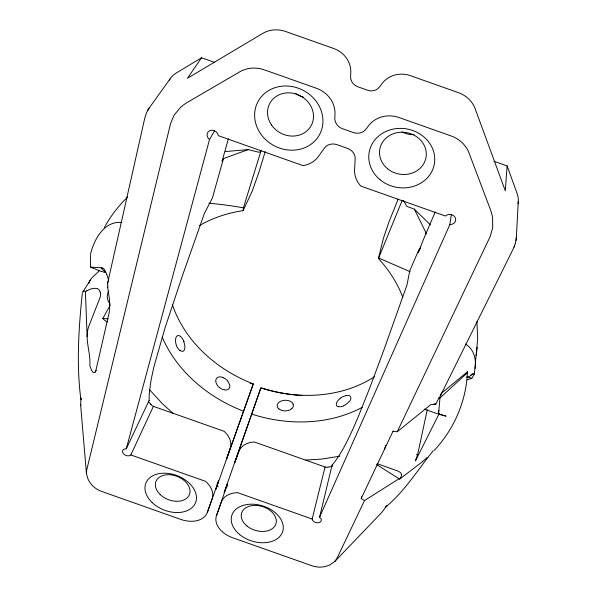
<?xml version="1.0" encoding="UTF-8"?>
<svg xmlns="http://www.w3.org/2000/svg" width="597" height="597" viewBox="0 0 597 597"><rect width="100%" height="100%" fill="white"/><g stroke="black" fill="none" stroke-linecap="round" stroke-linejoin="round"><path stroke-width="0.9" d="M438.728 412.049L438.728 412.087A10.634 3.537 -64.1 0 0 440.011 414.616L446.019 416.131L442.996 415.236M435.206 404.229A20.223 1.582 6.5 0 0 435.817 404.132L438.982 397.833A17.641 11.015 5.1 0 0 441.116 393.52L467.57 371.715L466.981 378.132L473.861 373.371L474.302 374.147L471.802 378.394L466.951 379.826M474.302 374.147L477.667 338.73L476.921 321.455M516.353 237.487L518.293 201.353M217.659 482.921L218.606 480.906L207.353 512.375A22.85 15.671 20.5 0 1 180.951 519.465L101.647 491.428A17.141 11.649 23.8 0 1 91.177 484.152L91.095 484.048A28.193 19.253 23.6 0 1 88.08 479.234L86.461 473.712L80.729 406.176L80.901 398.206L81.05 398.968M467.57 371.715L467.466 372.737L439.974 397.945L438.84 410.691M440.385 395.841L513.562 248.218L515.412 243.345L516.353 237.591M475.212 368.312C476.413 359.312 473.831 348.812 465.436 344.051M493.973 161.287L507.137 165.944L505.278 190.764L475.13 108.669A28.186 25.79 2.8 0 0 458.392 92.654L410.385 75.655A24.559 22.79 10.9 0 0 381.864 83.811L379.67 86.826A10.537 9.836 18.1 0 1 367.648 90.251L357.782 86.759A10.537 9.836 20.4 0 1 350.603 76.535L350.797 72.812A24.559 22.798 27.6 0 0 333.775 48.536L285.762 31.537A28.186 25.798 35.8 0 0 262.65 33.454L187.458 78.274L201.525 57.775L214.689 62.439M90.408 255.15L90.595 267.113L92.49 267.949M516.308 238.166L516.248 238.807L516.301 238.278M109.632 310.268L109.55 299.821L107.661 287.329M199.577 225.524C212.928 217.741 227.867 212.89 243.128 210.622L243.404 207.838L261.232 150.116M466.981 378.132L467.167 376.401M226.845 486.995L227.464 484.033L224.166 492.51L260.859 387.916L272.732 391.057A136.407 111.363 19.4 0 0 302.5 395.52M107.43 284.314L107.482 283.866M476.227 355.536L477.212 347.208M90.498 254.359C93.893 239.621 104.206 220.584 121.833 222.494M109.542 311.03L95.804 370.827M466.899 379.662C464.048 406.02 452.295 431.198 434.138 450.481M516.039 240.464L516.159 239.643M386.938 505.972L385.281 507.234L386.498 506.256L381.647 512.569L334.79 561.493L330.051 564.769A28.193 19.253 15.3 0 1 324.678 566.62L324.544 566.65A17.134 11.641 15 0 1 311.828 565.725L232.546 537.703A22.85 15.671 18.3 0 1 216.502 515.607L221.39 501.987A23.104 16.029 18.3 0 1 237.546 492.652L312.156 519.032A4.686 3.276 15.2 0 0 318.925 522.651A4.686 3.276 15.2 0 0 319.567 517.159L449.839 224.584L451.377 214.472M426.571 233.949L414.355 209.137L406.781 206.353L403.587 200.525M420.706 247.248L419.131 250.882L418.751 249.979L418.296 252.382L426.086 232.987M399.124 478.466A16.873 10.03 47.2 0 1 398.93 478.667A17.097 10.156 47.3 0 1 397.945 479.443L364.483 500.577L361.215 498.54L361.573 496.734M439.026 413.885L415.43 460.936L417.572 454.862L427.288 409.699M107.564 283.403L144.81 117.937L146.601 112.535L149.131 108.079M108.803 291.097L107.453 294.642A13.612 10.41 28.5 0 0 110.333 304.269M319.567 517.159L332.096 465.085C340.969 454.548 346.924 441.967 352.685 429.556A98.162 8.828 -70.7 0 0 357.722 418.034L369.953 387.446L384.49 348.297L406.975 284.926L409.788 270.74L418.751 249.979M402.751 297.224C397.371 282.844 388.774 269.799 378.438 258.501L383.356 238.464L389.192 221.345L398.162 199.137M312.156 519.032L325.052 466.988L254.426 442.019A21.888 15.813 18.2 0 0 238.957 451.377L234.673 462.675L260.859 387.916C298.015 399.945 341.23 398.221 374.64 376.67M515.412 243.345L515.629 242.494M207.353 512.375L212.136 498.711A23.104 16.029 20.6 0 0 205.472 481.316L130.84 454.929A4.686 3.276 23.6 0 1 123.295 453.489A4.686 3.276 23.6 0 1 126.265 448.817L209.51 139.534A5.895 5.082 32.8 0 1 209.763 130.683A5.895 5.082 32.8 0 1 218.338 135.661L303.015 165.623A25.932 23.007 25 0 0 318.283 156.638L324.447 148.063A11.112 9.888 20 0 1 337.029 144.683L347.551 148.407A11.112 9.888 18.6 0 1 355.193 158.944L354.581 169.481A25.932 22.999 13.6 0 0 360.767 186.063L445.422 216.017A5.895 5.082 5.9 0 1 455.22 217.547A5.895 5.082 5.9 0 1 449.839 224.584M82.304 293.291C78.752 327.723 76.371 363.133 80.647 397.55M228.39 138.758L222.084 161.197L223.465 158.623L248.113 149.623L258.904 152.242L260.426 151.787M223.465 158.623L212.353 198.137L204.443 213.271L182.354 275.904L165.056 327.783L153.877 366.894L151.116 379.811L149.496 391.289A271.687 22.283 -71 0 0 149.153 399.303L149.153 400.4L126.265 448.817M265.217 151.593L258.68 172.914L252.315 190.906L243.128 210.622M88.908 283.127C90.431 277.381 96.318 274.657 99.483 270.21M384.438 449.354L385.707 445.474M216.502 515.607L227.464 484.033M218.606 480.906L216.398 487.421L216.927 486.13L216.442 486.137L218.099 486.786L216.241 486.145M216.927 486.13L215.741 489.525L253.292 383.908C217.136 370.028 184.891 341.857 172.332 304.507M250.076 383.289L253.292 383.908L226.315 459.72L230.188 448.272A21.888 15.813 20.6 0 0 224.062 431.28L153.377 406.348A8.283 1.045 50.3 0 1 151.265 404.833M378.438 258.501L402.057 200.719M514.069 247.106L514.532 245.979M426.019 233.367L435.258 211.965M82.632 292.366L90.557 279.68M130.84 454.929L153.422 406.303M361.215 498.54L393.147 430.922M364.483 500.577L336.85 558.628L334.79 561.493M393.005 431.258L397.244 431.773L490.159 236.591L492.719 227.748L492.585 217.883A52.342 45.029 6.9 0 0 490.376 209.495L468.988 152.892A30.357 27.096 5.7 0 0 450.892 135.87L399.094 117.542A26.469 23.94 12.6 0 0 368.468 125.885L366.125 129.049A11.358 10.336 18.4 0 1 353.237 132.549L342.611 128.788A11.358 10.336 20.2 0 1 334.798 117.96L334.977 114.034A26.462 23.947 26 0 0 316.44 88.281L264.635 69.946A30.357 27.111 33 0 0 239.83 71.789L187.51 102.303A52.349 45.059 31.8 0 0 180.503 107.438L174.175 115.02L170.585 123.504L86.669 470.19L86.461 473.712M82.908 291.821L84.005 290.948L85.416 291.657L87.125 336.671C87.274 346.409 90.707 355.864 89.796 365.573C90.505 367.282 92.632 375.259 95.408 371.894M95.319 372.058L96.214 370.438M147.944 109.923L147.683 110.393L148.019 109.803M209.51 139.534L214.621 130.691M104.43 227.345L105.333 225.785M105.729 225.099C111.661 214.741 119.146 205.293 127.676 196.958M107.266 321.984A13.858 10.485 28.3 0 1 102.781 318.522L110.161 305.351M217.547 483.1L217.084 483.786M400.677 477.913L401.565 475.331A6.276 4.567 11.7 0 0 401.52 474.772L401.378 474.19M148.743 108.647L170.526 78.274M400.654 477.943L399.647 479.122L376.61 464.57M433.191 450.802C417.922 469.481 404.982 490.973 386.281 506.472L386.819 506.062M422.37 461.75L427.318 457.362M397.244 431.773L430.676 404.699L435.176 404.221M422.251 461.854L399.647 479.122M340.365 398.326L340.021 398.565A8.224 4.44 -31 0 0 337.887 406.744M85.416 291.657L86.901 290.702M201.525 57.775L176.346 72.946A25.955 22.499 37.7 0 0 169.309 80.17M362.2 407.378C328.492 425.258 287.582 425.691 251.762 414.109M470.876 374.864L473.861 373.371M332.26 466.361L328.126 467.093M339.82 456.198L321.634 459.108L305.731 460.048M225.39 151.541L248.113 149.623M106.818 274.665C105.647 272.486 104.609 267.322 101.296 268.023A32.41 2.336 20.1 0 0 101.624 268.575L105.542 272.277M105.385 272.538L100.863 271.262A13.947 0.963 20.2 0 1 92.684 268.001M90.595 267.113L102.199 267.852M107.923 292.575L108.647 292.634M102.594 318.328L108.094 318.925M438.982 397.833L439.974 397.945M434.079 403.908L435.862 404.117M417.572 454.862L416.378 454.586M442.653 415.124L441.138 414.616M440.452 414.385L439.392 414.012M101.55 271.508L101.415 271.456M424.363 409.132L439.825 414.594M377.155 463.69L397.751 470.981L399.953 472.227A5.41 3.94 11.7 0 1 400.893 473.234L401.042 473.466A5.41 3.94 11.7 0 1 401.393 474.212M467.921 377.013L471.802 378.394M243.531 411.199C208.644 397.774 177.242 371.998 162.242 337.193M378.737 258.053L410.139 271.687M179.854 350.461L179.6 350.26A8.231 4.619 73 0 1 176.421 345.581M279 408.9L279.284 409.117A8.097 5.515 -0.3 0 0 291.799 408.617M173.272 413.505L162.294 403.632L149.392 389.542M414.355 209.137L430.362 224.793M150.623 404.109L148.347 401.475M183.801 341.208L183.966 341.603M293.112 404.176L293.164 404.303A8.089 5.134 -4 0 1 291.926 408.497M176.451 345.573L176.376 345.365A8.231 4.142 73.5 0 1 176.122 337.215A8.231 4.142 73.5 0 1 180.54 336.395M507.137 165.944L517.129 193.555A25.947 22.485 1.1 0 1 518.039 203.592M108.624 280.441L108.341 279.389A57.827 14.313 -89.6 0 0 106.818 274.65M100.274 292.097L100.557 294.306A11.813 11.38 -16.8 0 1 99.744 298.351L89.154 325.402A31.193 30.328 -20.3 0 0 87.625 330.604L87.125 336.671M80.737 397.706L81.237 399.729M325.052 466.988L325.059 467.055A8.283 1.015 -11.2 0 0 327.962 467.152M80.67 404.281L80.677 405.415M293.202 404.162A8.097 5.082 -2.1 0 0 281.903 400.811L281.53 400.93A8.089 5.403 1.4 0 0 278.844 408.975M349.573 401.393A8.231 4.022 -34.7 0 0 350.596 396.915L350.536 396.833A8.231 4.015 -33.8 0 0 346.103 395.602M340.238 398.214A8.239 4 -29.9 0 1 345.872 395.744M343.297 406.042A8.239 4.507 -32.4 0 1 338.35 406.632M349.066 401.52A8.231 4.127 -34.6 0 1 343.484 405.848M438.87 411.415A8.895 2.821 -65.7 0 1 438.982 410.549M331.872 465.167A8.157 1.104 -12.6 0 1 332.663 465.115M151.145 404.647A6.492 0.836 50.4 0 1 150.645 404.147M149.078 400.393A8.246 1.127 51.8 0 1 149.235 400.542M107.856 287.403A16.395 8.41 46.7 0 1 107.654 286.359M107.893 286.09A17.335 9.925 39 0 1 107.766 284.47M107.385 283.836A18.082 11.246 21.7 0 1 108.326 281.463M105.587 272.299A12.044 0.836 20 0 1 105.318 272.516M87.005 290.851A13.865 13.388 -17.3 0 1 97.087 288.493A4.813 4.634 -15.6 0 1 100.139 292.112M180.652 336.581A8.231 3.836 69.2 0 1 183.831 341.185M227.92 381.67A8.097 5.052 37.4 0 1 224.868 389.916M224.502 389.863A8.097 5.515 39.4 0 1 219.308 387.371M219.062 387.319A8.097 5.313 41.5 0 1 216.054 379.229A8.097 5.313 41.5 0 1 222.935 377.446M183.742 341.715A8.231 4.06 68.8 0 1 184.421 349.797A8.231 4.06 68.8 0 1 179.861 350.297M223.114 377.625A8.089 4.933 38 0 1 227.994 381.229M414.087 134.653A21.97 20.179 9 0 1 402.05 131.944M303.672 97.274A21.962 20.186 29.6 0 1 295.493 93.46M208.928 203.189A457.459 251.904 -24 0 1 243.404 207.838M438.631 412.176A8.701 2.94 -64.1 0 1 438.638 411.691M152.116 502.502A26.693 18.388 21.3 0 0 195.443 502.913A26.693 18.388 21.3 0 0 164.578 473.19A26.693 18.388 21.3 0 0 152.116 502.502M239.546 534.457A26.693 18.38 17.6 0 0 282.657 531.703A26.693 18.38 17.6 0 0 249.598 504.249A26.693 18.38 17.6 0 0 239.546 534.457M379.953 179.652A33.111 29.634 10.9 0 0 434.101 165.205A33.111 29.634 10.9 0 0 391.214 129.571A33.111 29.634 10.9 0 0 379.953 179.652M260.441 133.519A34.924 31.268 27.8 0 0 319.47 134.765A34.924 31.268 27.8 0 0 286.448 86.005A34.924 31.268 27.8 0 0 260.441 133.519M160.205 494.577A17.985 12.44 21.3 0 0 189.376 494.712A17.985 12.44 21.3 0 0 168.496 474.69A17.985 12.44 21.3 0 0 160.205 494.577M246.882 525.927A17.985 12.44 17.5 0 0 275.911 523.92A17.985 12.44 17.5 0 0 253.553 505.443A17.985 12.44 17.5 0 0 246.882 525.927M387.535 168.727A23.462 21.059 10.7 0 0 425.855 158.242A23.462 21.059 10.7 0 0 395.333 133.086A23.462 21.059 10.7 0 0 387.535 168.727M271.508 124.974A23.492 21.089 27.9 0 0 311.216 125.557A23.492 21.089 27.9 0 0 288.821 92.819A23.492 21.089 27.9 0 0 271.508 124.974"/></g></svg>
